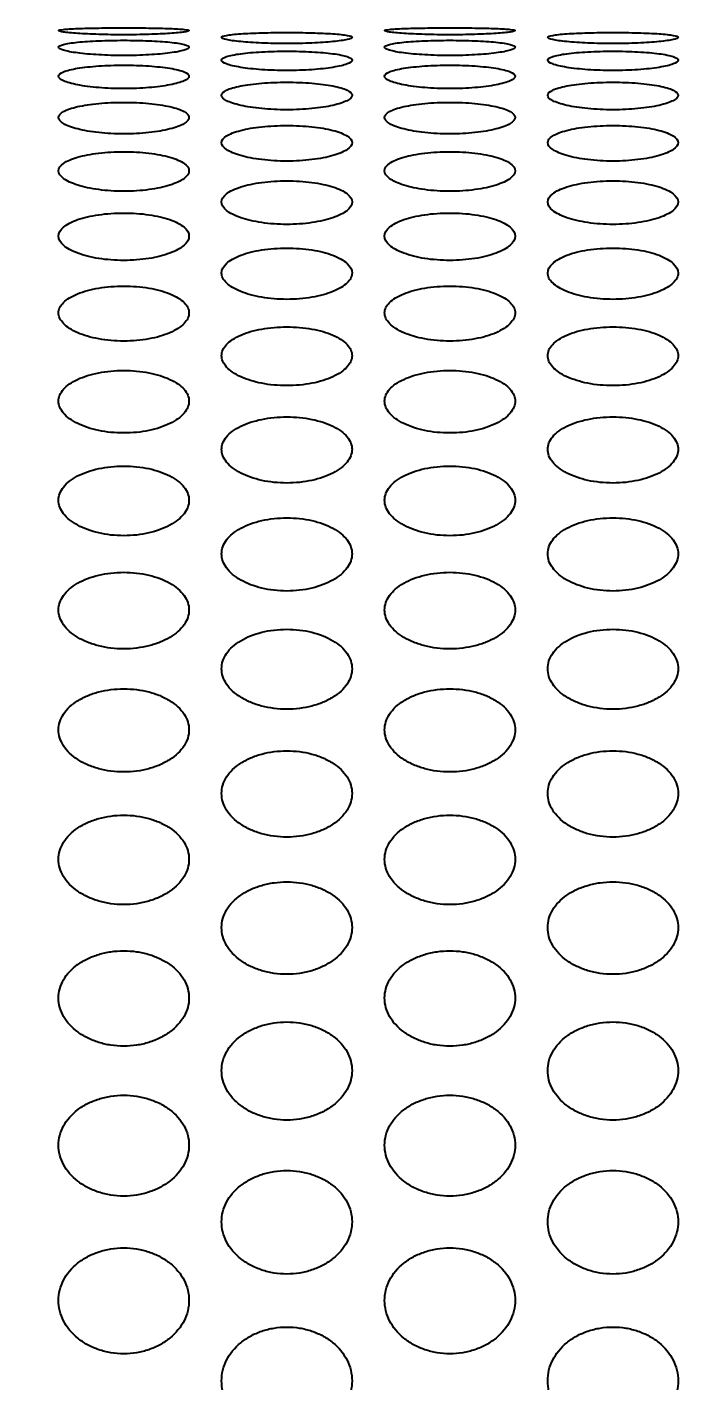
# Model space of a CAD drawing. Header units: millimetres. Extents: x 324 to 7054, y -67 to 2159.
# Drawn here: x 1674.1 to 1715.1, y 1619.9 to 1702.9 of the extents above; entities that cross this region are included whole.
import ezdxf

# ---------------------------------------------------------------- set-up
doc = ezdxf.new("R2010")
doc.units = ezdxf.units.MM
doc.header["$LTSCALE"] = 153.67
doc.header["$PDMODE"] = 3
doc.header["$PDSIZE"] = 8
doc.layers.get('0').update_dxf_attribs({"linetype": 'CONTINUOUS'})
doc.layers.get('Defpoints').update_dxf_attribs({"linetype": 'CONTINUOUS'})
doc.layers.add('02___PRT_ALL_AXES', color=7, linetype='CONTINUOUS')
doc.styles.get("Standard").update_dxf_attribs({"font": 'times.ttf'})
doc.dimstyles.new('DIMSTYLE_1', dxfattribs={"dimtxt": 17.5, "dimasz": 17.5, "dimexe": 1.5, "dimexo": 1, "dimgap": 0.875, "dimtad": 1, "dimdsep": 46, "dimtxsty": 'Standard', "dimblk": '_FILLED', "dimblk1": '_FILLED', "dimblk2": '_FILLED', "dimcen": 0.09, "dimazin": 2, "dimtp": 0.01, "dimtm": 0.01, "dimtfac": 1, "dimtofl": 0, "dimtmove": 0, "dimatfit": 3, "dimldrblk": '_FILLED', "dimfxl": 1, "dimtolj": 1, "dimarcsym": 0})

# ---------------------------------------------------------------- blocks, each defined once
blk = doc.blocks.new('_FILLED')
at = {"color": 0, "linetype": 'ByBlock'}
blk.add_solid([(0, 0), (-1, 0.2143), (-1, -0.2143)], dxfattribs=at)
blk = doc.blocks.new('*D120')
at = {"color": 0, "linetype": 'Continuous', "lineweight": -2}
for p, q in [((1369.035, 1676.977), (1369.035, 1766.5)), ((2043.035, 1646.977), (2043.035, 1766.5)), ((1386.535, 1765), (2025.535, 1765))]:
    blk.add_line(p, q, dxfattribs=at)
at = {"layer": 'Defpoints', "color": 0}
for p in [(2043.035, 1765), (1369.035, 1675.977), (2043.035, 1645.977)]:
    blk.add_point(p, dxfattribs=at)
at = {"color": 0, "linetype": 'ByBlock', "lineweight": -2, "xscale": 17.5, "yscale": 17.5, "zscale": 17.5, "rotation": 180}
blk.add_blockref('_FILLED', (1369.035, 1765), dxfattribs=at)
at = {"color": 0, "linetype": 'ByBlock', "lineweight": -2, "xscale": 17.5, "yscale": 17.5, "zscale": 17.5}
blk.add_blockref('_FILLED', (2043.035, 1765), dxfattribs=at)
at = {"color": 0, "insert": (1725, 1789.208), "char_height": 17.5, "attachment_point": 2, "line_spacing_factor": 0.9}
blk.add_mtext('\\A1;\\A1;675', dxfattribs=at)

msp = doc.modelspace()

# ---------------------------------------------------------------- linework, layer by layer
at = {"layer": '02___PRT_ALL_AXES', "linetype": 'Continuous'}
for points in [[(1680.03476, 1702.45674), (1679.76893, 1702.45676), (1679.24531, 1702.46063), (1678.48961, 1702.47761), (1677.79947, 1702.50423), (1676.98616, 1702.55067), (1676.24385, 1702.62335), (1675.9302, 1702.71388), (1676.24394, 1702.79035), (1676.98437, 1702.83531), (1677.79615, 1702.85958), (1678.48659, 1702.87222), (1679.24381, 1702.87974), (1679.76846, 1702.88139), (1680.03476, 1702.8814)], [(1680.03476, 1701.18463), (1679.76893, 1701.18468), (1679.24531, 1701.19183), (1678.48961, 1701.22343), (1677.79947, 1701.27346), (1676.98616, 1701.36213), (1676.24385, 1701.5051), (1675.9302, 1701.6956), (1676.24394, 1701.87185), (1676.98437, 1701.98718), (1677.79615, 1702.05379), (1678.48659, 1702.08999), (1679.24381, 1702.11224), (1679.76846, 1702.1172), (1680.03476, 1702.11723)], [(1680.03476, 1702.8814), (1680.30058, 1702.88139), (1680.8242, 1702.87975), (1681.5799, 1702.87226), (1682.27004, 1702.85966), (1683.08335, 1702.8354), (1683.82566, 1702.79042), (1684.13932, 1702.71372), (1683.82557, 1702.62342), (1683.08514, 1702.55082), (1682.27336, 1702.50439), (1681.58292, 1702.47769), (1680.8257, 1702.46064), (1680.30105, 1702.45676), (1680.03476, 1702.45674)], [(1680.03476, 1702.11723), (1680.30058, 1702.1172), (1680.8242, 1702.11226), (1681.5799, 1702.0901), (1682.27004, 1702.05401), (1683.08335, 1701.98741), (1683.82566, 1701.87199), (1684.13932, 1701.69525), (1683.82557, 1701.50524), (1683.08514, 1701.36242), (1682.27336, 1701.27376), (1681.58292, 1701.22359), (1680.8257, 1701.19186), (1680.30105, 1701.18468), (1680.03476, 1701.18463)], [(1690.03476, 1701.91575), (1689.76893, 1701.91578), (1689.24531, 1701.92129), (1688.48961, 1701.9456), (1687.79947, 1701.98394), (1686.98616, 1702.05153), (1686.24385, 1702.15941), (1685.9302, 1702.3), (1686.24394, 1702.42642), (1686.98437, 1702.5066), (1687.79615, 1702.55206), (1688.48659, 1702.5765), (1689.24381, 1702.59139), (1689.76846, 1702.5947), (1690.03476, 1702.59472)], [(1690.03476, 1702.59472), (1690.30058, 1702.5947), (1690.8242, 1702.5914), (1691.5799, 1702.57657), (1692.27004, 1702.55221), (1693.08335, 1702.50676), (1693.82566, 1702.42652), (1694.13932, 1702.29974), (1693.82557, 1702.15951), (1693.08514, 1702.05175), (1692.27336, 1701.98417), (1691.58292, 1701.94572), (1690.8257, 1701.92131), (1690.30105, 1701.91578), (1690.03476, 1701.91575)], [(1700.03476, 1702.45674), (1699.76893, 1702.45676), (1699.24531, 1702.46063), (1698.48961, 1702.47761), (1697.79947, 1702.50423), (1696.98616, 1702.55067), (1696.24385, 1702.62335), (1695.9302, 1702.71388), (1696.24394, 1702.79035), (1696.98437, 1702.83531), (1697.79615, 1702.85958), (1698.48659, 1702.87222), (1699.24381, 1702.87974), (1699.76846, 1702.88139), (1700.03476, 1702.8814)], [(1700.03476, 1701.18463), (1699.76893, 1701.18468), (1699.24531, 1701.19183), (1698.48961, 1701.22343), (1697.79947, 1701.27346), (1696.98616, 1701.36213), (1696.24385, 1701.5051), (1695.9302, 1701.6956), (1696.24394, 1701.87185), (1696.98437, 1701.98718), (1697.79615, 1702.05379), (1698.48659, 1702.08999), (1699.24381, 1702.11224), (1699.76846, 1702.1172), (1700.03476, 1702.11723)], [(1700.03476, 1702.8814), (1700.30058, 1702.88139), (1700.8242, 1702.87975), (1701.5799, 1702.87226), (1702.27004, 1702.85966), (1703.08335, 1702.8354), (1703.82566, 1702.79042), (1704.13932, 1702.71372), (1703.82557, 1702.62342), (1703.08514, 1702.55082), (1702.27336, 1702.50439), (1701.58292, 1702.47769), (1700.8257, 1702.46064), (1700.30105, 1702.45676), (1700.03476, 1702.45674)], [(1700.03476, 1702.11723), (1700.30058, 1702.1172), (1700.8242, 1702.11226), (1701.5799, 1702.0901), (1702.27004, 1702.05401), (1703.08335, 1701.98741), (1703.82566, 1701.87199), (1704.13932, 1701.69525), (1703.82557, 1701.50524), (1703.08514, 1701.36242), (1702.27336, 1701.27376), (1701.58292, 1701.22359), (1700.8257, 1701.19186), (1700.30105, 1701.18468), (1700.03476, 1701.18463)], [(1710.03476, 1701.91575), (1709.76893, 1701.91578), (1709.24531, 1701.92129), (1708.48961, 1701.9456), (1707.79947, 1701.98394), (1706.98616, 1702.05153), (1706.24385, 1702.15941), (1705.9302, 1702.3), (1706.24394, 1702.42642), (1706.98437, 1702.5066), (1707.79615, 1702.55206), (1708.48659, 1702.5765), (1709.24381, 1702.59139), (1709.76846, 1702.5947), (1710.03476, 1702.59472)], [(1710.03476, 1702.59472), (1710.30058, 1702.5947), (1710.8242, 1702.5914), (1711.5799, 1702.57657), (1712.27004, 1702.55221), (1713.08335, 1702.50676), (1713.82566, 1702.42652), (1714.13932, 1702.29974), (1713.82557, 1702.15951), (1713.08514, 1702.05175), (1712.27336, 1701.98417), (1711.58292, 1701.94572), (1710.8257, 1701.92131), (1710.30105, 1701.91578), (1710.03476, 1701.91575)], [(1690.03476, 1700.26413), (1689.76893, 1700.26419), (1689.24531, 1700.27297), (1688.48961, 1700.31183), (1687.79947, 1700.3735), (1686.98616, 1700.48316), (1686.24385, 1700.66108), (1685.9302, 1700.90131), (1686.24394, 1701.1272), (1686.98437, 1701.27756), (1687.79615, 1701.36526), (1688.48659, 1701.41319), (1689.24381, 1701.44277), (1689.76846, 1701.44938), (1690.03476, 1701.44942)], [(1690.03476, 1701.44942), (1690.30058, 1701.44938), (1690.8242, 1701.44279), (1691.5799, 1701.41334), (1692.27004, 1701.36555), (1693.08335, 1701.27786), (1693.82566, 1701.12738), (1694.13932, 1700.90086), (1693.82557, 1700.66126), (1693.08514, 1700.48353), (1692.27336, 1700.37387), (1691.58292, 1700.31202), (1690.8257, 1700.273), (1690.30105, 1700.26419), (1690.03476, 1700.26413)], [(1710.03476, 1700.26413), (1709.76893, 1700.26419), (1709.24531, 1700.27297), (1708.48961, 1700.31183), (1707.79947, 1700.3735), (1706.98616, 1700.48316), (1706.24385, 1700.66108), (1705.9302, 1700.90131), (1706.24394, 1701.1272), (1706.98437, 1701.27756), (1707.79615, 1701.36526), (1708.48659, 1701.41319), (1709.24381, 1701.44277), (1709.76846, 1701.44938), (1710.03476, 1701.44942)], [(1710.03476, 1701.44942), (1710.30058, 1701.44938), (1710.8242, 1701.44279), (1711.5799, 1701.41334), (1712.27004, 1701.36555), (1713.08335, 1701.27786), (1713.82566, 1701.12738), (1714.13932, 1700.90086), (1713.82557, 1700.66126), (1713.08514, 1700.48353), (1712.27336, 1700.37387), (1711.58292, 1700.31202), (1710.8257, 1700.273), (1710.30105, 1700.26419), (1710.03476, 1700.26413)], [(1680.03476, 1699.15515), (1679.76893, 1699.15522), (1679.24531, 1699.16563), (1678.48961, 1699.21171), (1677.79947, 1699.28496), (1676.98616, 1699.4155), (1676.24385, 1699.62819), (1675.9302, 1699.9179), (1676.24394, 1700.19322), (1676.98437, 1700.37846), (1677.79615, 1700.48715), (1678.48659, 1700.54677), (1679.24381, 1700.58365), (1679.76846, 1700.5919), (1680.03476, 1700.59195)], [(1680.03476, 1700.59195), (1680.30058, 1700.5919), (1680.8242, 1700.58368), (1681.5799, 1700.54695), (1682.27004, 1700.48751), (1683.08335, 1700.37883), (1683.82566, 1700.19344), (1684.13932, 1699.91736), (1683.82557, 1699.62841), (1683.08514, 1699.41594), (1682.27336, 1699.2854), (1681.58292, 1699.21194), (1680.8257, 1699.16567), (1680.30105, 1699.15522), (1680.03476, 1699.15515)], [(1700.03476, 1699.15515), (1699.76893, 1699.15522), (1699.24531, 1699.16563), (1698.48961, 1699.21171), (1697.79947, 1699.28496), (1696.98616, 1699.4155), (1696.24385, 1699.62819), (1695.9302, 1699.9179), (1696.24394, 1700.19322), (1696.98437, 1700.37846), (1697.79615, 1700.48715), (1698.48659, 1700.54677), (1699.24381, 1700.58365), (1699.76846, 1700.5919), (1700.03476, 1700.59195)], [(1700.03476, 1700.59195), (1700.30058, 1700.5919), (1700.8242, 1700.58368), (1701.5799, 1700.54695), (1702.27004, 1700.48751), (1703.08335, 1700.37883), (1703.82566, 1700.19344), (1704.13932, 1699.91736), (1703.82557, 1699.62841), (1703.08514, 1699.41594), (1702.27336, 1699.2854), (1701.58292, 1699.21194), (1700.8257, 1699.16567), (1700.30105, 1699.15522), (1700.03476, 1699.15515)], [(1690.03476, 1697.85882), (1689.76893, 1697.8589), (1689.24531, 1697.87092), (1688.48961, 1697.92418), (1687.79947, 1698.00893), (1686.98616, 1698.16022), (1686.24385, 1698.40747), (1685.9302, 1698.74637), (1686.24394, 1699.07084), (1686.98437, 1699.29078), (1687.79615, 1699.42035), (1688.48659, 1699.49159), (1689.24381, 1699.53574), (1689.76846, 1699.54562), (1690.03476, 1699.54569)], [(1690.03476, 1699.54569), (1690.30058, 1699.54562), (1690.8242, 1699.53578), (1691.5799, 1699.49181), (1692.27004, 1699.42078), (1693.08335, 1699.29122), (1693.82566, 1699.0711), (1694.13932, 1698.74574), (1693.82557, 1698.40773), (1693.08514, 1698.16073), (1692.27336, 1698.00945), (1691.58292, 1697.92445), (1690.8257, 1697.87096), (1690.30105, 1697.8589), (1690.03476, 1697.85882)], [(1710.03476, 1697.85882), (1709.76893, 1697.8589), (1709.24531, 1697.87092), (1708.48961, 1697.92418), (1707.79947, 1698.00893), (1706.98616, 1698.16022), (1706.24385, 1698.40747), (1705.9302, 1698.74637), (1706.24394, 1699.07084), (1706.98437, 1699.29078), (1707.79615, 1699.42035), (1708.48659, 1699.49159), (1709.24381, 1699.53574), (1709.76846, 1699.54562), (1710.03476, 1699.54569)], [(1710.03476, 1699.54569), (1710.30058, 1699.54562), (1710.8242, 1699.53578), (1711.5799, 1699.49181), (1712.27004, 1699.42078), (1713.08335, 1699.29122), (1713.82566, 1699.0711), (1714.13932, 1698.74574), (1713.82557, 1698.40773), (1713.08514, 1698.16073), (1712.27336, 1698.00945), (1711.58292, 1697.92445), (1710.8257, 1697.87096), (1710.30105, 1697.8589), (1710.03476, 1697.85882)], [(1680.03476, 1696.37642), (1679.76893, 1696.37651), (1679.24531, 1696.39014), (1678.48961, 1696.45052), (1677.79947, 1696.54669), (1676.98616, 1696.71858), (1676.24385, 1697.00013), (1675.9302, 1697.38789), (1676.24394, 1697.76118), (1676.98437, 1698.01559), (1677.79615, 1698.16592), (1678.48659, 1698.24872), (1679.24381, 1698.30009), (1679.76846, 1698.3116), (1680.03476, 1698.31167)], [(1680.03476, 1698.31167), (1680.30058, 1698.31159), (1680.8242, 1698.30013), (1681.5799, 1698.24897), (1682.27004, 1698.16643), (1683.08335, 1698.01611), (1683.82566, 1697.76148), (1684.13932, 1697.38717), (1683.82557, 1697.00043), (1683.08514, 1696.71915), (1682.27336, 1696.54727), (1681.58292, 1696.45082), (1680.8257, 1696.39019), (1680.30105, 1696.37651), (1680.03476, 1696.37642)], [(1700.03476, 1696.37642), (1699.76893, 1696.37651), (1699.24531, 1696.39014), (1698.48961, 1696.45052), (1697.79947, 1696.54669), (1696.98616, 1696.71858), (1696.24385, 1697.00013), (1695.9302, 1697.38789), (1696.24394, 1697.76118), (1696.98437, 1698.01559), (1697.79615, 1698.16592), (1698.48659, 1698.24872), (1699.24381, 1698.30009), (1699.76846, 1698.3116), (1700.03476, 1698.31167)], [(1700.03476, 1698.31167), (1700.30058, 1698.31159), (1700.8242, 1698.30013), (1701.5799, 1698.24897), (1702.27004, 1698.16643), (1703.08335, 1698.01611), (1703.82566, 1697.76148), (1704.13932, 1697.38717), (1703.82557, 1697.00043), (1703.08514, 1696.71915), (1702.27336, 1696.54727), (1701.58292, 1696.45082), (1700.8257, 1696.39019), (1700.30105, 1696.37651), (1700.03476, 1696.37642)], [(1690.03476, 1694.70944), (1689.76893, 1694.70955), (1689.24531, 1694.72476), (1688.48961, 1694.79221), (1687.79947, 1694.8997), (1686.98616, 1695.09202), (1686.24385, 1695.4076), (1685.9302, 1695.84382), (1686.24394, 1696.26556), (1686.98437, 1696.55419), (1687.79615, 1696.72513), (1688.48659, 1696.81939), (1689.24381, 1696.87793), (1689.76846, 1696.89105), (1690.03476, 1696.89114)], [(1690.03476, 1696.89114), (1690.30058, 1696.89105), (1690.8242, 1696.87798), (1691.5799, 1696.81968), (1692.27004, 1696.7257), (1693.08335, 1696.55477), (1693.82566, 1696.26589), (1694.13932, 1695.84301), (1693.82557, 1695.40793), (1693.08514, 1695.09266), (1692.27336, 1694.90035), (1691.58292, 1694.79254), (1690.8257, 1694.72481), (1690.30105, 1694.70954), (1690.03476, 1694.70944)], [(1710.03476, 1694.70944), (1709.76893, 1694.70955), (1709.24531, 1694.72476), (1708.48961, 1694.79221), (1707.79947, 1694.8997), (1706.98616, 1695.09202), (1706.24385, 1695.4076), (1705.9302, 1695.84382), (1706.24394, 1696.26556), (1706.98437, 1696.55419), (1707.79615, 1696.72513), (1708.48659, 1696.81939), (1709.24381, 1696.87793), (1709.76846, 1696.89105), (1710.03476, 1696.89114)], [(1710.03476, 1696.89114), (1710.30058, 1696.89105), (1710.8242, 1696.87798), (1711.5799, 1696.81968), (1712.27004, 1696.7257), (1713.08335, 1696.55477), (1713.82566, 1696.26589), (1714.13932, 1695.84301), (1713.82557, 1695.40793), (1713.08514, 1695.09266), (1712.27336, 1694.90035), (1711.58292, 1694.79254), (1710.8257, 1694.72481), (1710.30105, 1694.70954), (1710.03476, 1694.70944)], [(1680.03476, 1692.85956), (1679.76893, 1692.85967), (1679.24531, 1692.87646), (1678.48961, 1692.9509), (1677.79947, 1693.06961), (1676.98616, 1693.28216), (1676.24385, 1693.63145), (1675.9302, 1694.11571), (1676.24394, 1694.58547), (1676.98437, 1694.90804), (1677.79615, 1695.0994), (1678.48659, 1695.20504), (1679.24381, 1695.2707), (1679.76846, 1695.28542), (1680.03476, 1695.28551)], [(1680.03476, 1695.28551), (1680.30058, 1695.28541), (1680.8242, 1695.27075), (1681.5799, 1695.20537), (1682.27004, 1695.10005), (1683.08335, 1694.90868), (1683.82566, 1694.58584), (1684.13932, 1694.1148), (1683.82557, 1693.63182), (1683.08514, 1693.28287), (1682.27336, 1693.07033), (1681.58292, 1692.95127), (1680.8257, 1692.87652), (1680.30105, 1692.85967), (1680.03476, 1692.85956)], [(1700.03476, 1692.85956), (1699.76893, 1692.85967), (1699.24531, 1692.87646), (1698.48961, 1692.9509), (1697.79947, 1693.06961), (1696.98616, 1693.28216), (1696.24385, 1693.63145), (1695.9302, 1694.11571), (1696.24394, 1694.58547), (1696.98437, 1694.90804), (1697.79615, 1695.0994), (1698.48659, 1695.20504), (1699.24381, 1695.2707), (1699.76846, 1695.28542), (1700.03476, 1695.28551)], [(1700.03476, 1695.28551), (1700.30058, 1695.28541), (1700.8242, 1695.27075), (1701.5799, 1695.20537), (1702.27004, 1695.10005), (1703.08335, 1694.90868), (1703.82566, 1694.58584), (1704.13932, 1694.1148), (1703.82557, 1693.63182), (1703.08514, 1693.28287), (1702.27336, 1693.07033), (1701.58292, 1692.95127), (1700.8257, 1692.87652), (1700.30105, 1692.85967), (1700.03476, 1692.85956)], [(1690.03476, 1690.82861), (1689.76893, 1690.82874), (1689.24531, 1690.84708), (1688.48961, 1690.92845), (1687.79947, 1691.05825), (1686.98616, 1691.29082), (1686.24385, 1691.67347), (1685.9302, 1692.20528), (1686.24394, 1692.72259), (1686.98437, 1693.07877), (1687.79615, 1693.29038), (1688.48659, 1693.40729), (1689.24381, 1693.47999), (1689.76846, 1693.49629), (1690.03476, 1693.4964)], [(1690.03476, 1693.4964), (1690.30058, 1693.49629), (1690.8242, 1693.48005), (1691.5799, 1693.40765), (1692.27004, 1693.29109), (1693.08335, 1693.07949), (1693.82566, 1692.723), (1694.13932, 1692.20428), (1693.82557, 1691.67388), (1693.08514, 1691.2916), (1692.27336, 1691.05904), (1691.58292, 1690.92885), (1690.8257, 1690.84715), (1690.30105, 1690.82873), (1690.03476, 1690.82861)], [(1710.03476, 1690.82861), (1709.76893, 1690.82874), (1709.24531, 1690.84708), (1708.48961, 1690.92845), (1707.79947, 1691.05825), (1706.98616, 1691.29082), (1706.24385, 1691.67347), (1705.9302, 1692.20528), (1706.24394, 1692.72259), (1706.98437, 1693.07877), (1707.79615, 1693.29038), (1708.48659, 1693.40729), (1709.24381, 1693.47999), (1709.76846, 1693.49629), (1710.03476, 1693.4964)], [(1710.03476, 1693.4964), (1710.30058, 1693.49629), (1710.8242, 1693.48005), (1711.5799, 1693.40765), (1712.27004, 1693.29109), (1713.08335, 1693.07949), (1713.82566, 1692.723), (1714.13932, 1692.20428), (1713.82557, 1691.67388), (1713.08514, 1691.2916), (1712.27336, 1691.05904), (1711.58292, 1690.92885), (1710.8257, 1690.84715), (1710.30105, 1690.82873), (1710.03476, 1690.82861)], [(1680.03476, 1688.61864), (1679.76893, 1688.61878), (1679.24531, 1688.63866), (1678.48961, 1688.72687), (1677.79947, 1688.86764), (1676.98616, 1689.11999), (1676.24385, 1689.53563), (1675.9302, 1690.11444), (1676.24394, 1690.6788), (1676.98437, 1691.06823), (1677.79615, 1691.29987), (1678.48659, 1691.42793), (1679.24381, 1691.5076), (1679.76846, 1691.52547), (1680.03476, 1691.52559)], [(1680.03476, 1691.52559), (1680.30058, 1691.52547), (1680.8242, 1691.50767), (1681.5799, 1691.42832), (1682.27004, 1691.30064), (1683.08335, 1691.06901), (1683.82566, 1690.67924), (1684.13932, 1690.11336), (1683.82557, 1689.53607), (1683.08514, 1689.12084), (1682.27336, 1688.86849), (1681.58292, 1688.72731), (1680.8257, 1688.63873), (1680.30105, 1688.61877), (1680.03476, 1688.61864)], [(1700.03476, 1688.61864), (1699.76893, 1688.61878), (1699.24531, 1688.63866), (1698.48961, 1688.72687), (1697.79947, 1688.86764), (1696.98616, 1689.11999), (1696.24385, 1689.53563), (1695.9302, 1690.11444), (1696.24394, 1690.6788), (1696.98437, 1691.06823), (1697.79615, 1691.29987), (1698.48659, 1691.42793), (1699.24381, 1691.5076), (1699.76846, 1691.52547), (1700.03476, 1691.52559)], [(1700.03476, 1691.52559), (1700.30058, 1691.52547), (1700.8242, 1691.50767), (1701.5799, 1691.42832), (1702.27004, 1691.30064), (1703.08335, 1691.06901), (1703.82566, 1690.67924), (1704.13932, 1690.11336), (1703.82557, 1689.53607), (1703.08514, 1689.12084), (1702.27336, 1688.86849), (1701.58292, 1688.72731), (1700.8257, 1688.63873), (1700.30105, 1688.61877), (1700.03476, 1688.61864)], [(1690.03476, 1686.23186), (1689.76893, 1686.232), (1689.24531, 1686.2534), (1688.48961, 1686.34836), (1687.79947, 1686.49996), (1686.98616, 1686.77185), (1686.24385, 1687.22005), (1685.9302, 1687.84529), (1686.24394, 1688.45612), (1686.98437, 1688.87842), (1687.79615, 1689.12986), (1688.48659, 1689.26894), (1689.24381, 1689.35551), (1689.76846, 1689.37493), (1690.03476, 1689.37506)], [(1690.03476, 1689.37506), (1690.30058, 1689.37493), (1690.8242, 1689.35558), (1691.5799, 1689.26937), (1692.27004, 1689.1307), (1693.08335, 1688.87927), (1693.82566, 1688.45661), (1694.13932, 1687.84412), (1693.82557, 1687.22053), (1693.08514, 1686.77276), (1692.27336, 1686.50088), (1691.58292, 1686.34884), (1690.8257, 1686.25348), (1690.30105, 1686.232), (1690.03476, 1686.23186)], [(1710.03476, 1686.23186), (1709.76893, 1686.232), (1709.24531, 1686.2534), (1708.48961, 1686.34836), (1707.79947, 1686.49996), (1706.98616, 1686.77185), (1706.24385, 1687.22005), (1705.9302, 1687.84529), (1706.24394, 1688.45612), (1706.98437, 1688.87842), (1707.79615, 1689.12986), (1708.48659, 1689.26894), (1709.24381, 1689.35551), (1709.76846, 1689.37493), (1710.03476, 1689.37506)], [(1710.03476, 1689.37506), (1710.30058, 1689.37493), (1710.8242, 1689.35558), (1711.5799, 1689.26937), (1712.27004, 1689.1307), (1713.08335, 1688.87927), (1713.82566, 1688.45661), (1714.13932, 1687.84412), (1713.82557, 1687.22053), (1713.08514, 1686.77276), (1712.27336, 1686.50088), (1711.58292, 1686.34884), (1710.8257, 1686.25348), (1710.30105, 1686.232), (1710.03476, 1686.23186)], [(1680.03476, 1683.67065), (1679.76893, 1683.67081), (1679.24531, 1683.6937), (1678.48961, 1683.79532), (1677.79947, 1683.95759), (1676.98616, 1684.24874), (1676.24385, 1684.72905), (1675.9302, 1685.40011), (1676.24394, 1686.0568), (1676.98437, 1686.51153), (1677.79615, 1686.78252), (1678.48659, 1686.93249), (1679.24381, 1687.02587), (1679.76846, 1687.04682), (1680.03476, 1687.04696)], [(1680.03476, 1687.04696), (1680.30058, 1687.04682), (1680.8242, 1687.02594), (1681.5799, 1686.93296), (1682.27004, 1686.78343), (1683.08335, 1686.51245), (1683.82566, 1686.05732), (1684.13932, 1685.39885), (1683.82557, 1684.72957), (1683.08514, 1684.24972), (1682.27336, 1683.95857), (1681.58292, 1683.79583), (1680.8257, 1683.69379), (1680.30105, 1683.6708), (1680.03476, 1683.67065)], [(1700.03476, 1683.67065), (1699.76893, 1683.67081), (1699.24531, 1683.6937), (1698.48961, 1683.79532), (1697.79947, 1683.95759), (1696.98616, 1684.24874), (1696.24385, 1684.72905), (1695.9302, 1685.40011), (1696.24394, 1686.0568), (1696.98437, 1686.51153), (1697.79615, 1686.78252), (1698.48659, 1686.93249), (1699.24381, 1687.02587), (1699.76846, 1687.04682), (1700.03476, 1687.04696)], [(1700.03476, 1687.04696), (1700.30058, 1687.04682), (1700.8242, 1687.02594), (1701.5799, 1686.93296), (1702.27004, 1686.78343), (1703.08335, 1686.51245), (1703.82566, 1686.05732), (1704.13932, 1685.39885), (1703.82557, 1684.72957), (1703.08514, 1684.24972), (1702.27336, 1683.95857), (1701.58292, 1683.79583), (1700.8257, 1683.69379), (1700.30105, 1683.6708), (1700.03476, 1683.67065)], [(1690.03476, 1680.93759), (1689.76893, 1680.93775), (1689.24531, 1680.96212), (1688.48961, 1681.07029), (1687.79947, 1681.24307), (1686.98616, 1681.5532), (1686.24385, 1682.06514), (1685.9302, 1682.78133), (1686.24394, 1683.48323), (1686.98437, 1683.96995), (1687.79615, 1684.26021), (1688.48659, 1684.42092), (1689.24381, 1684.521), (1689.76846, 1684.54347), (1690.03476, 1684.54361)], [(1690.03476, 1684.54361), (1690.30058, 1684.54347), (1690.8242, 1684.52109), (1691.5799, 1684.42141), (1692.27004, 1684.26119), (1693.08335, 1683.97093), (1693.82566, 1683.48379), (1694.13932, 1682.77999), (1693.82557, 1682.0657), (1693.08514, 1681.55424), (1692.27336, 1681.24412), (1691.58292, 1681.07083), (1690.8257, 1680.96221), (1690.30105, 1680.93774), (1690.03476, 1680.93759)], [(1710.03476, 1680.93759), (1709.76893, 1680.93775), (1709.24531, 1680.96212), (1708.48961, 1681.07029), (1707.79947, 1681.24307), (1706.98616, 1681.5532), (1706.24385, 1682.06514), (1705.9302, 1682.78133), (1706.24394, 1683.48323), (1706.98437, 1683.96995), (1707.79615, 1684.26021), (1708.48659, 1684.42092), (1709.24381, 1684.521), (1709.76846, 1684.54347), (1710.03476, 1684.54361)], [(1710.03476, 1684.54361), (1710.30058, 1684.54347), (1710.8242, 1684.52109), (1711.5799, 1684.42141), (1712.27004, 1684.26119), (1713.08335, 1683.97093), (1713.82566, 1683.48379), (1714.13932, 1682.77999), (1713.82557, 1682.0657), (1713.08514, 1681.55424), (1712.27336, 1681.24412), (1711.58292, 1681.07083), (1710.8257, 1680.96221), (1710.30105, 1680.93774), (1710.03476, 1680.93759)], [(1680.03476, 1678.03539), (1679.76893, 1678.03557), (1679.24531, 1678.06138), (1678.48961, 1678.176), (1677.79947, 1678.35912), (1676.98616, 1678.68791), (1676.24385, 1679.23098), (1675.9302, 1679.99159), (1676.24394, 1680.73798), (1676.98437, 1681.2562), (1677.79615, 1681.56545), (1678.48659, 1681.73673), (1679.24381, 1681.84343), (1679.76846, 1681.86738), (1680.03476, 1681.86754)], [(1680.03476, 1681.86754), (1680.30058, 1681.86738), (1680.8242, 1681.84352), (1681.5799, 1681.73726), (1682.27004, 1681.56649), (1683.08335, 1681.25724), (1683.82566, 1680.73858), (1684.13932, 1679.99016), (1683.82557, 1679.23157), (1683.08514, 1678.68901), (1682.27336, 1678.36023), (1681.58292, 1678.17657), (1680.8257, 1678.06148), (1680.30105, 1678.03556), (1680.03476, 1678.03539)], [(1700.03476, 1678.03539), (1699.76893, 1678.03557), (1699.24531, 1678.06138), (1698.48961, 1678.176), (1697.79947, 1678.35912), (1696.98616, 1678.68791), (1696.24385, 1679.23098), (1695.9302, 1679.99159), (1696.24394, 1680.73798), (1696.98437, 1681.2562), (1697.79615, 1681.56545), (1698.48659, 1681.73673), (1699.24381, 1681.84343), (1699.76846, 1681.86738), (1700.03476, 1681.86754)], [(1700.03476, 1681.86754), (1700.30058, 1681.86738), (1700.8242, 1681.84352), (1701.5799, 1681.73726), (1702.27004, 1681.56649), (1703.08335, 1681.25724), (1703.82566, 1680.73858), (1704.13932, 1679.99016), (1703.82557, 1679.23157), (1703.08514, 1678.68901), (1702.27336, 1678.36023), (1701.58292, 1678.17657), (1700.8257, 1678.06148), (1700.30105, 1678.03556), (1700.03476, 1678.03539)], [(1690.03476, 1674.96698), (1689.76893, 1674.96716), (1689.24531, 1674.9944), (1688.48961, 1675.11536), (1687.79947, 1675.30863), (1686.98616, 1675.65575), (1686.24385, 1676.22939), (1685.9302, 1677.03366), (1686.24394, 1677.82381), (1686.98437, 1678.37301), (1687.79615, 1678.70094), (1688.48659, 1678.88262), (1689.24381, 1678.99582), (1689.76846, 1679.02124), (1690.03476, 1679.02141)], [(1690.03476, 1679.02141), (1690.30058, 1679.02124), (1690.8242, 1678.99592), (1691.5799, 1678.88318), (1692.27004, 1678.70204), (1693.08335, 1678.37411), (1693.82566, 1677.82444), (1694.13932, 1677.03215), (1693.82557, 1676.23002), (1693.08514, 1675.65691), (1692.27336, 1675.3098), (1691.58292, 1675.11596), (1690.8257, 1674.9945), (1690.30105, 1674.96716), (1690.03476, 1674.96698)], [(1710.03476, 1674.96698), (1709.76893, 1674.96716), (1709.24531, 1674.9944), (1708.48961, 1675.11536), (1707.79947, 1675.30863), (1706.98616, 1675.65575), (1706.24385, 1676.22939), (1705.9302, 1677.03366), (1706.24394, 1677.82381), (1706.98437, 1678.37301), (1707.79615, 1678.70094), (1708.48659, 1678.88262), (1709.24381, 1678.99582), (1709.76846, 1679.02124), (1710.03476, 1679.02141)], [(1710.03476, 1679.02141), (1710.30058, 1679.02124), (1710.8242, 1678.99592), (1711.5799, 1678.88318), (1712.27004, 1678.70204), (1713.08335, 1678.37411), (1713.82566, 1677.82444), (1714.13932, 1677.03215), (1713.82557, 1676.23002), (1713.08514, 1675.65691), (1712.27336, 1675.3098), (1711.58292, 1675.11596), (1710.8257, 1674.9945), (1710.30105, 1674.96716), (1710.03476, 1674.96698)], [(1680.03476, 1671.73542), (1679.76893, 1671.73561), (1679.24531, 1671.76425), (1678.48961, 1671.89141), (1677.79947, 1672.09465), (1676.98616, 1672.45975), (1676.24385, 1673.0634), (1675.9302, 1673.91052), (1676.24394, 1674.74364), (1676.98437, 1675.32326), (1677.79615, 1675.66953), (1678.48659, 1675.86144), (1679.24381, 1675.98104), (1679.76846, 1676.00789), (1680.03476, 1676.00807)], [(1680.03476, 1676.00807), (1680.30058, 1676.00789), (1680.8242, 1675.98114), (1681.5799, 1675.86203), (1682.27004, 1675.6707), (1683.08335, 1675.32443), (1683.82566, 1674.7443), (1684.13932, 1673.90893), (1683.82557, 1673.06406), (1683.08514, 1672.46098), (1682.27336, 1672.09588), (1681.58292, 1671.89205), (1680.8257, 1671.76435), (1680.30105, 1671.73561), (1680.03476, 1671.73542)], [(1700.03476, 1671.73542), (1699.76893, 1671.73561), (1699.24531, 1671.76425), (1698.48961, 1671.89141), (1697.79947, 1672.09465), (1696.98616, 1672.45975), (1696.24385, 1673.0634), (1695.9302, 1673.91052), (1696.24394, 1674.74364), (1696.98437, 1675.32326), (1697.79615, 1675.66953), (1698.48659, 1675.86144), (1699.24381, 1675.98104), (1699.76846, 1676.00789), (1700.03476, 1676.00807)], [(1700.03476, 1676.00807), (1700.30058, 1676.00789), (1700.8242, 1675.98114), (1701.5799, 1675.86203), (1702.27004, 1675.6707), (1703.08335, 1675.32443), (1703.82566, 1674.7443), (1704.13932, 1673.90893), (1703.82557, 1673.06406), (1703.08514, 1672.46098), (1702.27336, 1672.09588), (1701.58292, 1671.89205), (1700.8257, 1671.76435), (1700.30105, 1671.73561), (1700.03476, 1671.73542)], [(1690.03476, 1668.34394), (1689.76893, 1668.34415), (1689.24531, 1668.37415), (1688.48961, 1668.5074), (1687.79947, 1668.72039), (1686.98616, 1669.10312), (1686.24385, 1669.73616), (1685.9302, 1670.62529), (1686.24394, 1671.50053), (1686.98437, 1672.11001), (1687.79615, 1672.47428), (1688.48659, 1672.67621), (1689.24381, 1672.80209), (1689.76846, 1672.83035), (1690.03476, 1672.83054)], [(1690.03476, 1672.83054), (1690.30058, 1672.83035), (1690.8242, 1672.80219), (1691.5799, 1672.67684), (1692.27004, 1672.47551), (1693.08335, 1672.11123), (1693.82566, 1671.50123), (1694.13932, 1670.62361), (1693.82557, 1669.73685), (1693.08514, 1669.1044), (1692.27336, 1668.72168), (1691.58292, 1668.50806), (1690.8257, 1668.37426), (1690.30105, 1668.34414), (1690.03476, 1668.34394)], [(1710.03476, 1668.34394), (1709.76893, 1668.34415), (1709.24531, 1668.37415), (1708.48961, 1668.5074), (1707.79947, 1668.72039), (1706.98616, 1669.10312), (1706.24385, 1669.73616), (1705.9302, 1670.62529), (1706.24394, 1671.50053), (1706.98437, 1672.11001), (1707.79615, 1672.47428), (1708.48659, 1672.67621), (1709.24381, 1672.80209), (1709.76846, 1672.83035), (1710.03476, 1672.83054)], [(1710.03476, 1672.83054), (1710.30058, 1672.83035), (1710.8242, 1672.80219), (1711.5799, 1672.67684), (1712.27004, 1672.47551), (1713.08335, 1672.11123), (1713.82566, 1671.50123), (1714.13932, 1670.62361), (1713.82557, 1669.73685), (1713.08514, 1669.1044), (1712.27336, 1668.72168), (1711.58292, 1668.50806), (1710.8257, 1668.37426), (1710.30105, 1668.34414), (1710.03476, 1668.34394)], [(1680.03476, 1664.79595), (1679.76893, 1664.79616), (1679.24531, 1664.8275), (1678.48961, 1664.9667), (1677.79947, 1665.18924), (1676.98616, 1665.5892), (1676.24385, 1666.25101), (1675.9302, 1667.18125), (1676.24394, 1668.09775), (1676.98437, 1668.73646), (1677.79615, 1669.11838), (1678.48659, 1669.33014), (1679.24381, 1669.46216), (1679.76846, 1669.4918), (1680.03476, 1669.492)], [(1680.03476, 1669.492), (1680.30058, 1669.4918), (1680.8242, 1669.46227), (1681.5799, 1669.33079), (1682.27004, 1669.11966), (1683.08335, 1668.73775), (1683.82566, 1668.09848), (1684.13932, 1667.1795), (1683.82557, 1666.25174), (1683.08514, 1665.59054), (1682.27336, 1665.19059), (1681.58292, 1664.9674), (1680.8257, 1664.82762), (1680.30105, 1664.79616), (1680.03476, 1664.79595)], [(1700.03476, 1664.79595), (1699.76893, 1664.79616), (1699.24531, 1664.8275), (1698.48961, 1664.9667), (1697.79947, 1665.18924), (1696.98616, 1665.5892), (1696.24385, 1666.25101), (1695.9302, 1667.18125), (1696.24394, 1668.09775), (1696.98437, 1668.73646), (1697.79615, 1669.11838), (1698.48659, 1669.33014), (1699.24381, 1669.46216), (1699.76846, 1669.4918), (1700.03476, 1669.492)], [(1700.03476, 1669.492), (1700.30058, 1669.4918), (1700.8242, 1669.46227), (1701.5799, 1669.33079), (1702.27004, 1669.11966), (1703.08335, 1668.73775), (1703.82566, 1668.09848), (1704.13932, 1667.1795), (1703.82557, 1666.25174), (1703.08514, 1665.59054), (1702.27336, 1665.19059), (1701.58292, 1664.9674), (1700.8257, 1664.82762), (1700.30105, 1664.79616), (1700.03476, 1664.79595)], [(1690.03476, 1661.09499), (1689.76893, 1661.09521), (1689.24531, 1661.12786), (1688.48961, 1661.27287), (1687.79947, 1661.50473), (1686.98616, 1661.92152), (1686.24385, 1662.61144), (1685.9302, 1663.58186), (1686.24394, 1664.5387), (1686.98437, 1665.20601), (1687.79615, 1665.60518), (1688.48659, 1665.82655), (1689.24381, 1665.96459), (1689.76846, 1665.99559), (1690.03476, 1665.99579)], [(1690.03476, 1665.99579), (1690.30058, 1665.99558), (1690.8242, 1665.9647), (1691.5799, 1665.82724), (1692.27004, 1665.60652), (1693.08335, 1665.20736), (1693.82566, 1664.53946), (1694.13932, 1663.58003), (1693.82557, 1662.61219), (1693.08514, 1661.92292), (1692.27336, 1661.50613), (1691.58292, 1661.27359), (1690.8257, 1661.12798), (1690.30105, 1661.0952), (1690.03476, 1661.09499)], [(1710.03476, 1661.09499), (1709.76893, 1661.09521), (1709.24531, 1661.12786), (1708.48961, 1661.27287), (1707.79947, 1661.50473), (1706.98616, 1661.92152), (1706.24385, 1662.61144), (1705.9302, 1663.58186), (1706.24394, 1664.5387), (1706.98437, 1665.20601), (1707.79615, 1665.60518), (1708.48659, 1665.82655), (1709.24381, 1665.96459), (1709.76846, 1665.99559), (1710.03476, 1665.99579)], [(1710.03476, 1665.99579), (1710.30058, 1665.99558), (1710.8242, 1665.9647), (1711.5799, 1665.82724), (1712.27004, 1665.60652), (1713.08335, 1665.20736), (1713.82566, 1664.53946), (1714.13932, 1663.58003), (1713.82557, 1662.61219), (1713.08514, 1661.92292), (1712.27336, 1661.50613), (1711.58292, 1661.27359), (1710.8257, 1661.12798), (1710.30105, 1661.0952), (1710.03476, 1661.09499)], [(1680.03476, 1657.24477), (1679.76893, 1657.24499), (1679.24531, 1657.27892), (1678.48961, 1657.42959), (1677.79947, 1657.67054), (1676.98616, 1658.10376), (1676.24385, 1658.82108), (1675.9302, 1659.83072), (1676.24394, 1660.82694), (1676.98437, 1661.52218), (1677.79615, 1661.9382), (1678.48659, 1662.16897), (1679.24381, 1662.31288), (1679.76846, 1662.3452), (1680.03476, 1662.34541)], [(1680.03476, 1662.34541), (1680.30058, 1662.3452), (1680.8242, 1662.313), (1681.5799, 1662.16968), (1682.27004, 1661.9396), (1683.08335, 1661.52358), (1683.82566, 1660.82772), (1684.13932, 1659.82882), (1683.82557, 1658.82187), (1683.08514, 1658.10521), (1682.27336, 1657.672), (1681.58292, 1657.43034), (1680.8257, 1657.27904), (1680.30105, 1657.24499), (1680.03476, 1657.24477)], [(1700.03476, 1657.24477), (1699.76893, 1657.24499), (1699.24531, 1657.27892), (1698.48961, 1657.42959), (1697.79947, 1657.67054), (1696.98616, 1658.10376), (1696.24385, 1658.82108), (1695.9302, 1659.83072), (1696.24394, 1660.82694), (1696.98437, 1661.52218), (1697.79615, 1661.9382), (1698.48659, 1662.16897), (1699.24381, 1662.31288), (1699.76846, 1662.3452), (1700.03476, 1662.34541)], [(1700.03476, 1662.34541), (1700.30058, 1662.3452), (1700.8242, 1662.313), (1701.5799, 1662.16968), (1702.27004, 1661.9396), (1703.08335, 1661.52358), (1703.82566, 1660.82772), (1704.13932, 1659.82882), (1703.82557, 1658.82187), (1703.08514, 1658.10521), (1702.27336, 1657.672), (1701.58292, 1657.43034), (1700.8257, 1657.27904), (1700.30105, 1657.24499), (1700.03476, 1657.24477)], [(1690.03476, 1653.24913), (1689.76893, 1653.24937), (1689.24531, 1653.28453), (1688.48961, 1653.44072), (1687.79947, 1653.69052), (1686.98616, 1654.13972), (1686.24385, 1654.88374), (1685.9302, 1655.93158), (1686.24394, 1656.96618), (1686.98437, 1657.68865), (1687.79615, 1658.12112), (1688.48659, 1658.36104), (1689.24381, 1658.51069), (1689.76846, 1658.5443), (1690.03476, 1658.54452)], [(1690.03476, 1658.54452), (1690.30058, 1658.5443), (1690.8242, 1658.51081), (1691.5799, 1658.36179), (1692.27004, 1658.12257), (1693.08335, 1657.69011), (1693.82566, 1656.96699), (1694.13932, 1655.9296), (1693.82557, 1654.88456), (1693.08514, 1654.14123), (1692.27336, 1653.69203), (1691.58292, 1653.4415), (1690.8257, 1653.28466), (1690.30105, 1653.24936), (1690.03476, 1653.24913)], [(1710.03476, 1653.24913), (1709.76893, 1653.24937), (1709.24531, 1653.28453), (1708.48961, 1653.44072), (1707.79947, 1653.69052), (1706.98616, 1654.13972), (1706.24385, 1654.88374), (1705.9302, 1655.93158), (1706.24394, 1656.96618), (1706.98437, 1657.68865), (1707.79615, 1658.12112), (1708.48659, 1658.36104), (1709.24381, 1658.51069), (1709.76846, 1658.5443), (1710.03476, 1658.54452)], [(1710.03476, 1658.54452), (1710.30058, 1658.5443), (1710.8242, 1658.51081), (1711.5799, 1658.36179), (1712.27004, 1658.12257), (1713.08335, 1657.69011), (1713.82566, 1656.96699), (1714.13932, 1655.9296), (1713.82557, 1654.88456), (1713.08514, 1654.14123), (1712.27336, 1653.69203), (1711.58292, 1653.4415), (1710.8257, 1653.28466), (1710.30105, 1653.24936), (1710.03476, 1653.24913)], [(1680.03476, 1649.11209), (1679.76893, 1649.11233), (1679.24531, 1649.1487), (1678.48961, 1649.31025), (1677.79947, 1649.56865), (1676.98616, 1650.03338), (1676.24385, 1650.80336), (1675.9302, 1651.88835), (1676.24394, 1652.96029), (1676.98437, 1653.70928), (1677.79615, 1654.15775), (1678.48659, 1654.4066), (1679.24381, 1654.56183), (1679.76846, 1654.5967), (1680.03476, 1654.59692)], [(1680.03476, 1654.59692), (1680.30058, 1654.59669), (1680.8242, 1654.56195), (1681.5799, 1654.40737), (1682.27004, 1654.15925), (1683.08335, 1653.71079), (1683.82566, 1652.96114), (1684.13932, 1651.8863), (1683.82557, 1650.8042), (1683.08514, 1650.03494), (1682.27336, 1649.57021), (1681.58292, 1649.31106), (1680.8257, 1649.14884), (1680.30105, 1649.11233), (1680.03476, 1649.11209)], [(1700.03476, 1649.11209), (1699.76893, 1649.11233), (1699.24531, 1649.1487), (1698.48961, 1649.31025), (1697.79947, 1649.56865), (1696.98616, 1650.03338), (1696.24385, 1650.80336), (1695.9302, 1651.88835), (1696.24394, 1652.96029), (1696.98437, 1653.70928), (1697.79615, 1654.15775), (1698.48659, 1654.4066), (1699.24381, 1654.56183), (1699.76846, 1654.5967), (1700.03476, 1654.59692)], [(1700.03476, 1654.59692), (1700.30058, 1654.59669), (1700.8242, 1654.56195), (1701.5799, 1654.40737), (1702.27004, 1654.15925), (1703.08335, 1653.71079), (1703.82566, 1652.96114), (1704.13932, 1651.8863), (1703.82557, 1650.8042), (1703.08514, 1650.03494), (1702.27336, 1649.57021), (1701.58292, 1649.31106), (1700.8257, 1649.14884), (1700.30105, 1649.11233), (1700.03476, 1649.11209)], [(1690.03476, 1644.83778), (1689.76893, 1644.83803), (1689.24531, 1644.87557), (1688.48961, 1645.04231), (1687.79947, 1645.30905), (1686.98616, 1645.78886), (1686.24385, 1646.58401), (1685.9302, 1647.70506), (1686.24394, 1648.81328), (1686.98437, 1649.58803), (1687.79615, 1650.05206), (1688.48659, 1650.30958), (1689.24381, 1650.47024), (1689.76846, 1650.50633), (1690.03476, 1650.50656)], [(1690.03476, 1650.50656), (1690.30058, 1650.50632), (1690.8242, 1650.47037), (1691.5799, 1650.31038), (1692.27004, 1650.05362), (1693.08335, 1649.5896), (1693.82566, 1648.81416), (1694.13932, 1647.70295), (1693.82557, 1646.58488), (1693.08514, 1645.79047), (1692.27336, 1645.31067), (1691.58292, 1645.04314), (1690.8257, 1644.8757), (1690.30105, 1644.83803), (1690.03476, 1644.83778)], [(1710.03476, 1644.83778), (1709.76893, 1644.83803), (1709.24531, 1644.87557), (1708.48961, 1645.04231), (1707.79947, 1645.30905), (1706.98616, 1645.78886), (1706.24385, 1646.58401), (1705.9302, 1647.70506), (1706.24394, 1648.81328), (1706.98437, 1649.58803), (1707.79615, 1650.05206), (1708.48659, 1650.30958), (1709.24381, 1650.47024), (1709.76846, 1650.50633), (1710.03476, 1650.50656)], [(1710.03476, 1650.50656), (1710.30058, 1650.50632), (1710.8242, 1650.47037), (1711.5799, 1650.31038), (1712.27004, 1650.05362), (1713.08335, 1649.5896), (1713.82566, 1648.81416), (1714.13932, 1647.70295), (1713.82557, 1646.58488), (1713.08514, 1645.79047), (1712.27336, 1645.31067), (1711.58292, 1645.04314), (1710.8257, 1644.8757), (1710.30105, 1644.83803), (1710.03476, 1644.83778)], [(1680.03476, 1640.43048), (1679.76893, 1640.43074), (1679.24531, 1640.4694), (1678.48961, 1640.64118), (1677.79947, 1640.91599), (1676.98616, 1641.41039), (1676.24385, 1642.22992), (1675.9302, 1643.38592), (1676.24394, 1644.5293), (1676.98437, 1645.32904), (1677.79615, 1645.80816), (1678.48659, 1646.0741), (1679.24381, 1646.24002), (1679.76846, 1646.2773), (1680.03476, 1646.27754)], [(1680.03476, 1646.27754), (1680.30058, 1646.27729), (1680.8242, 1646.24016), (1681.5799, 1646.07492), (1682.27004, 1645.80977), (1683.08335, 1645.33066), (1683.82566, 1644.53021), (1684.13932, 1643.38374), (1683.82557, 1642.23082), (1683.08514, 1641.41205), (1682.27336, 1640.91766), (1681.58292, 1640.64204), (1680.8257, 1640.46955), (1680.30105, 1640.43073), (1680.03476, 1640.43048)], [(1700.03476, 1640.43048), (1699.76893, 1640.43074), (1699.24531, 1640.4694), (1698.48961, 1640.64118), (1697.79947, 1640.91599), (1696.98616, 1641.41039), (1696.24385, 1642.22992), (1695.9302, 1643.38592), (1696.24394, 1644.5293), (1696.98437, 1645.32904), (1697.79615, 1645.80816), (1698.48659, 1646.0741), (1699.24381, 1646.24002), (1699.76846, 1646.2773), (1700.03476, 1646.27754)], [(1700.03476, 1646.27754), (1700.30058, 1646.27729), (1700.8242, 1646.24016), (1701.5799, 1646.07492), (1702.27004, 1645.80977), (1703.08335, 1645.33066), (1703.82566, 1644.53021), (1704.13932, 1643.38374), (1703.82557, 1642.23082), (1703.08514, 1641.41205), (1702.27336, 1640.91766), (1701.58292, 1640.64204), (1700.8257, 1640.46955), (1700.30105, 1640.43073), (1700.03476, 1640.43048)], [(1690.03476, 1635.8946), (1689.76893, 1635.89487), (1689.24531, 1635.93462), (1688.48961, 1636.11126), (1687.79947, 1636.39387), (1686.98616, 1636.90236), (1686.24385, 1637.74546), (1685.9302, 1638.93524), (1686.24394, 1640.11264), (1686.98437, 1640.93657), (1687.79615, 1641.4303), (1688.48659, 1641.70439), (1689.24381, 1641.87541), (1689.76846, 1641.91384), (1690.03476, 1641.91409)], [(1690.03476, 1641.91409), (1690.30058, 1641.91383), (1690.8242, 1641.87555), (1691.5799, 1641.70524), (1692.27004, 1641.43196), (1693.08335, 1640.93823), (1693.82566, 1640.11357), (1694.13932, 1638.933), (1693.82557, 1637.74638), (1693.08514, 1636.90407), (1692.27336, 1636.39558), (1691.58292, 1636.11214), (1690.8257, 1635.93477), (1690.30105, 1635.89486), (1690.03476, 1635.8946)], [(1710.03476, 1635.8946), (1709.76893, 1635.89487), (1709.24531, 1635.93462), (1708.48961, 1636.11126), (1707.79947, 1636.39387), (1706.98616, 1636.90236), (1706.24385, 1637.74546), (1705.9302, 1638.93524), (1706.24394, 1640.11264), (1706.98437, 1640.93657), (1707.79615, 1641.4303), (1708.48659, 1641.70439), (1709.24381, 1641.87541), (1709.76846, 1641.91384), (1710.03476, 1641.91409)], [(1710.03476, 1641.91409), (1710.30058, 1641.91383), (1710.8242, 1641.87555), (1711.5799, 1641.70524), (1712.27004, 1641.43196), (1713.08335, 1640.93823), (1713.82566, 1640.11357), (1714.13932, 1638.933), (1713.82557, 1637.74638), (1713.08514, 1636.90407), (1712.27336, 1636.39558), (1711.58292, 1636.11214), (1710.8257, 1635.93477), (1710.30105, 1635.89486), (1710.03476, 1635.8946)], [(1680.03476, 1631.23468), (1679.76893, 1631.23496), (1679.24531, 1631.27577), (1678.48961, 1631.45708), (1677.79947, 1631.74721), (1676.98616, 1632.26928), (1676.24385, 1633.1351), (1675.9302, 1634.35748), (1676.24394, 1635.56773), (1676.98437, 1636.41501), (1677.79615, 1636.92286), (1678.48659, 1637.20482), (1679.24381, 1637.38078), (1679.76846, 1637.42031), (1680.03476, 1637.42057)], [(1680.03476, 1637.42057), (1680.30058, 1637.42031), (1680.8242, 1637.38092), (1681.5799, 1637.2057), (1682.27004, 1636.92457), (1683.08335, 1636.41672), (1683.82566, 1635.56868), (1684.13932, 1634.35517), (1683.82557, 1633.13605), (1683.08514, 1632.27104), (1682.27336, 1631.74896), (1681.58292, 1631.45799), (1680.8257, 1631.27592), (1680.30105, 1631.23495), (1680.03476, 1631.23468)], [(1700.03476, 1631.23468), (1699.76893, 1631.23496), (1699.24531, 1631.27577), (1698.48961, 1631.45708), (1697.79947, 1631.74721), (1696.98616, 1632.26928), (1696.24385, 1633.1351), (1695.9302, 1634.35748), (1696.24394, 1635.56773), (1696.98437, 1636.41501), (1697.79615, 1636.92286), (1698.48659, 1637.20482), (1699.24381, 1637.38078), (1699.76846, 1637.42031), (1700.03476, 1637.42057)], [(1700.03476, 1637.42057), (1700.30058, 1637.42031), (1700.8242, 1637.38092), (1701.5799, 1637.2057), (1702.27004, 1636.92457), (1703.08335, 1636.41672), (1703.82566, 1635.56868), (1704.13932, 1634.35517), (1703.82557, 1633.13605), (1703.08514, 1632.27104), (1702.27336, 1631.74896), (1701.58292, 1631.45799), (1700.8257, 1631.27592), (1700.30105, 1631.23495), (1700.03476, 1631.23468)], [(1690.03476, 1626.45539), (1689.76893, 1626.45567), (1689.24531, 1626.49749), (1688.48961, 1626.68331), (1687.79947, 1626.98066), (1686.98616, 1627.5158), (1686.24385, 1628.40347), (1685.9302, 1629.65722), (1686.24394, 1630.8991), (1686.98437, 1631.7689), (1687.79615, 1632.29035), (1688.48659, 1632.57991), (1689.24381, 1632.76062), (1689.76846, 1632.80122), (1690.03476, 1632.80149)], [(1690.03476, 1632.80149), (1690.30058, 1632.80122), (1690.8242, 1632.76077), (1691.5799, 1632.58081), (1692.27004, 1632.29211), (1693.08335, 1631.77065), (1693.82566, 1630.90007), (1694.13932, 1629.65486), (1693.82557, 1628.40445), (1693.08514, 1627.5176), (1692.27336, 1626.98246), (1691.58292, 1626.68424), (1690.8257, 1626.49765), (1690.30105, 1626.45567), (1690.03476, 1626.45539)], [(1710.03476, 1626.45539), (1709.76893, 1626.45567), (1709.24531, 1626.49749), (1708.48961, 1626.68331), (1707.79947, 1626.98066), (1706.98616, 1627.5158), (1706.24385, 1628.40347), (1705.9302, 1629.65722), (1706.24394, 1630.8991), (1706.98437, 1631.7689), (1707.79615, 1632.29035), (1708.48659, 1632.57991), (1709.24381, 1632.76062), (1709.76846, 1632.80122), (1710.03476, 1632.80149)], [(1710.03476, 1632.80149), (1710.30058, 1632.80122), (1710.8242, 1632.76077), (1711.5799, 1632.58081), (1712.27004, 1632.29211), (1713.08335, 1631.77065), (1713.82566, 1630.90007), (1714.13932, 1629.65486), (1713.82557, 1628.40445), (1713.08514, 1627.5176), (1712.27336, 1626.98246), (1711.58292, 1626.68424), (1710.8257, 1626.49765), (1710.30105, 1626.45567), (1710.03476, 1626.45539)], [(1680.03476, 1621.56151), (1679.76893, 1621.5618), (1679.24531, 1621.60459), (1678.48961, 1621.79472), (1677.79947, 1622.099), (1676.98616, 1622.64666), (1676.24385, 1623.5553), (1675.9302, 1624.83917), (1676.24394, 1626.11143), (1676.98437, 1627.00287), (1677.79615, 1627.53742), (1678.48659, 1627.83427), (1679.24381, 1628.01956), (1679.76846, 1628.06119), (1680.03476, 1628.06146)], [(1680.03476, 1628.06146), (1680.30058, 1628.06118), (1680.8242, 1628.01971), (1681.5799, 1627.8352), (1682.27004, 1627.53921), (1683.08335, 1627.00467), (1683.82566, 1626.11243), (1684.13932, 1624.83674), (1683.82557, 1623.5563), (1683.08514, 1622.6485), (1682.27336, 1622.10084), (1681.58292, 1621.79567), (1680.8257, 1621.60475), (1680.30105, 1621.56179), (1680.03476, 1621.56151)], [(1700.03476, 1621.56151), (1699.76893, 1621.5618), (1699.24531, 1621.60459), (1698.48961, 1621.79472), (1697.79947, 1622.099), (1696.98616, 1622.64666), (1696.24385, 1623.5553), (1695.9302, 1624.83917), (1696.24394, 1626.11143), (1696.98437, 1627.00287), (1697.79615, 1627.53742), (1698.48659, 1627.83427), (1699.24381, 1628.01956), (1699.76846, 1628.06119), (1700.03476, 1628.06146)], [(1700.03476, 1628.06146), (1700.30058, 1628.06118), (1700.8242, 1628.01971), (1701.5799, 1627.8352), (1702.27004, 1627.53921), (1703.08335, 1627.00467), (1703.82566, 1626.11243), (1704.13932, 1624.83674), (1703.82557, 1623.5563), (1703.08514, 1622.6485), (1702.27336, 1622.10084), (1701.58292, 1621.79567), (1700.8257, 1621.60475), (1700.30105, 1621.56179), (1700.03476, 1621.56151)], [(1690.03476, 1616.55794), (1689.76893, 1616.55823), (1689.24531, 1616.60195), (1688.48961, 1616.7962), (1687.79947, 1617.1071), (1686.98616, 1617.66675), (1686.24385, 1618.59544), (1685.9302, 1619.90814), (1686.24394, 1621.20951), (1686.98437, 1622.12171), (1687.79615, 1622.66881), (1688.48659, 1622.97267), (1689.24381, 1623.16234), (1689.76846, 1623.20496), (1690.03476, 1623.20524)], [(1690.03476, 1623.20524), (1690.30058, 1623.20495), (1690.8242, 1623.1625), (1691.5799, 1622.97361), (1692.27004, 1622.67065), (1693.08335, 1622.12355), (1693.82566, 1621.21054), (1694.13932, 1619.90566), (1693.82557, 1618.59646), (1693.08514, 1617.66863), (1692.27336, 1617.10899), (1691.58292, 1616.79717), (1690.8257, 1616.60211), (1690.30105, 1616.55823), (1690.03476, 1616.55794)], [(1710.03476, 1616.55794), (1709.76893, 1616.55823), (1709.24531, 1616.60195), (1708.48961, 1616.7962), (1707.79947, 1617.1071), (1706.98616, 1617.66675), (1706.24385, 1618.59544), (1705.9302, 1619.90814), (1706.24394, 1621.20951), (1706.98437, 1622.12171), (1707.79615, 1622.66881), (1708.48659, 1622.97267), (1709.24381, 1623.16234), (1709.76846, 1623.20496), (1710.03476, 1623.20524)], [(1710.03476, 1623.20524), (1710.30058, 1623.20495), (1710.8242, 1623.1625), (1711.5799, 1622.97361), (1712.27004, 1622.67065), (1713.08335, 1622.12355), (1713.82566, 1621.21054), (1714.13932, 1619.90566), (1713.82557, 1618.59646), (1713.08514, 1617.66863), (1712.27336, 1617.10899), (1711.58292, 1616.79717), (1710.8257, 1616.60211), (1710.30105, 1616.55823), (1710.03476, 1616.55794)]]:
    msp.add_open_spline(points, degree=3, knots=[0, 0, 0, 0, 0.0625, 0.125, 0.1875, 0.25, 0.375, 0.5, 0.625, 0.75, 0.8125, 0.875, 0.9375, 1, 1, 1, 1], dxfattribs=at)

# ---------------------------------------------------------------- dimensions: what is measured, and where the dimension line sits
at = {"linetype": 'Continuous'}
dim = msp.add_linear_dim(base=(2043.03476, 1765), p1=(1369.03476, 1675.97699), p2=(2043.03476, 1645.97699), text='\\A1;675', dimstyle='DIMSTYLE_1', override={"dimtxsty": 'Standard'}, dxfattribs=at)
dim.commit()
dim.dimension.update_dxf_attribs({"geometry": '*D120', "text_midpoint": (1725, 1765), "dimtype": 160})

doc.saveas('drawing.dxf')
